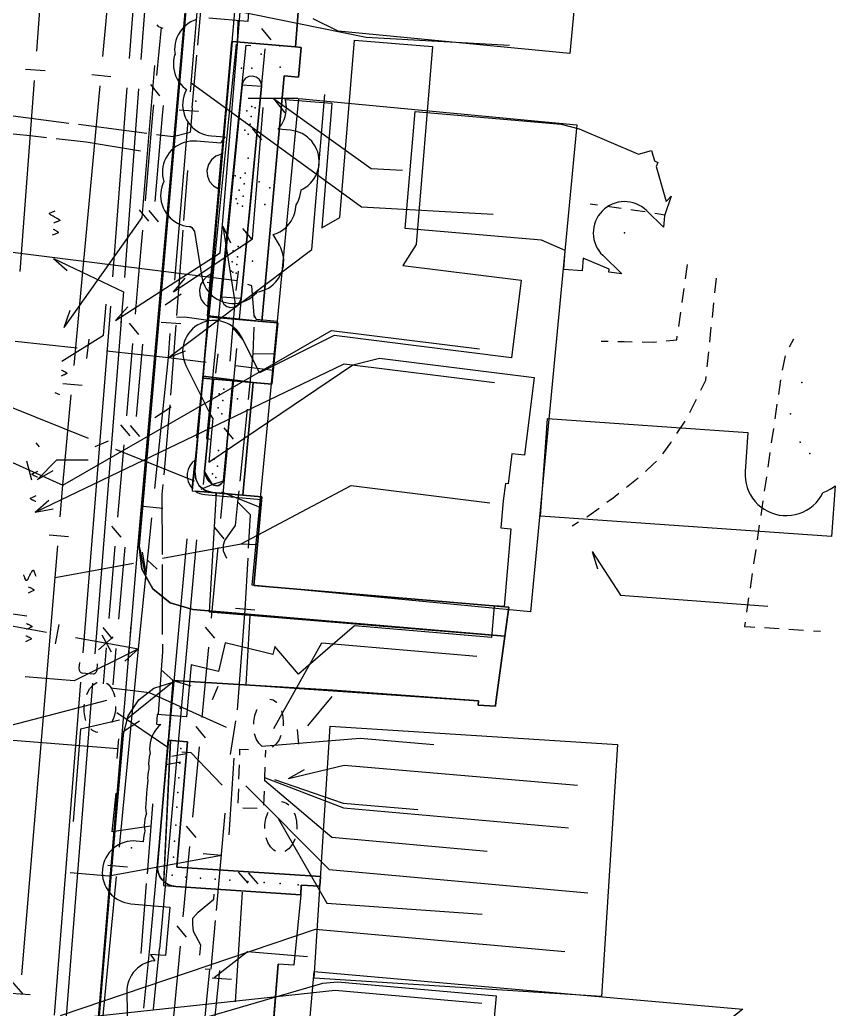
# Model space of a CAD drawing. Header units: metres. Extents: x 4550 to 4731, y 10605 to 11772.
# Drawn here: x 4652.8 to 4694.5, y 11137.7 to 11188.2 of the extents above; entities that cross this region are included whole.
import ezdxf

# ---------------------------------------------------------------- set-up
doc = ezdxf.new("R2010")
doc.units = ezdxf.units.M
for name, color, linetype in [('BOUNDARY', 7, 'Continuous'), ('BUILDING', 7, 'Continuous'), ('BUSH', 7, 'Continuous'), ('CURB', 7, 'Continuous'), ('ELECTR_CABLE', 7, 'Continuous'), ('ELECTR_CABLE_COMM', 7, 'Continuous'), ('GAS', 7, 'Continuous'), ('GRASS', 7, 'Continuous'), ('GROUND', 7, 'Continuous'), ('HEAT', 7, 'Continuous'), ('LAMP', 7, 'Continuous'), ('ROAD', 7, 'Continuous'), ('SEWER', 7, 'Continuous'), ('SIDEWALK_PATH', 7, 'Continuous'), ('TREE', 7, 'Continuous'), ('WATER_PIPELINE', 7, 'Continuous')]:
    doc.layers.add(name, color=color, linetype=linetype)

msp = doc.modelspace()

# ---------------------------------------------------------------- linework, layer by layer
at = {"layer": 'BOUNDARY'}
msp.add_lwpolyline([(4667.078, 11189.318), (4666.881, 11186.841), (4667.166, 11186.819), (4667.045, 11185.292), (4666.302, 11185.359), (4665.164, 11172.8), (4665.974, 11172.73), (4665.681, 11169.599), (4664.721, 11169.683), (4664.199, 11163.921), (4665.162, 11163.837), (4664.75, 11159.32), (4677.773, 11158.196), (4677.114, 11153.344), (4677.1, 11153.139), (4676.214, 11153.197), (4676.23, 11153.41), (4668.77, 11153.97), (4660.62, 11154.46), (4660.38, 11151.4), (4661.376, 11151.315), (4660.831, 11144.918), (4668.165, 11144.437), (4668.131, 11143.939), (4667.182, 11143.999), (4667.15, 11143.502), (4666.793, 11139.914), (4665.997, 11139.965), (4665.555, 11134.453)], dxfattribs=at)
at = {"layer": 'BUILDING'}
for points in [[(4681.25, 11182.85), (4678.881, 11157.974), (4664.679, 11159.327), (4667.049, 11184.203)], [(4667.832, 11139.236), (4668.653, 11152.125), (4683.34, 11151.19), (4682.519, 11138.301)], [(4665.693, 11115.185), (4667.84, 11139.585), (4689.728, 11137.659), (4688.764, 11136.893), (4687.116, 11135.828), (4686.332, 11135.424), (4686.361, 11135.072), (4686.331, 11133.11), (4686.065, 11128.995), (4685.842, 11127.045), (4685.43, 11125.126), (4684.831, 11123.257), (4684.052, 11121.455), (4683.296, 11120.093), (4682.581, 11113.7)]]:
    msp.add_lwpolyline(points, close=True, dxfattribs=at)
at = {"layer": 'BUSH'}
for p in [(4666.104, 11185.808), (4664.119, 11185.759), (4664.659, 11183.795), (4664.399, 11183.568), (4664.628, 11183.286), (4664.309, 11183.003), (4664.574, 11182.898), (4664.295, 11182.583), (4664.465, 11182.377), (4664.318, 11180.389), (4664.073, 11180.147), (4664.254, 11179.838), (4664.003, 11179.511), (4663.918, 11178.835), (4664.216, 11179.208), (4664.185, 11178.693), (4663.702, 11176.422), (4663.954, 11176.645), (4663.657, 11175.856), (4663.886, 11175.711), (4663.918, 11176.103), (4663.603, 11175.383), (4663.859, 11175.284), (4662.98, 11169.108), (4663.228, 11169.354), (4663.179, 11168.764), (4662.939, 11168.4), (4663.127, 11168.093), (4662.948, 11166.217), (4662.73, 11165.762), (4662.902, 11165.416), (4662.639, 11165.016), (4662.811, 11164.824)]:
    msp.add_point(p, dxfattribs=at)
at = {"layer": 'CURB'}
for points in [[(4661.742, 11165.141), (4662.276, 11171.282), (4663.719, 11187.861), (4664.98, 11202.357)], [(4658.901, 11161.33), (4662.338, 11200.827)], [(4666.881, 11186.841), (4663.654, 11187.121)], [(4682.303, 11178.757), (4681.94, 11178.81)], [(4683.523, 11178.581), (4682.798, 11178.686)], [(4684.744, 11178.404), (4684.224, 11178.479), (4684.018, 11178.509)], [(4685.747, 11178.242), (4685.46, 11178.3), (4685.238, 11178.332)], [(4686.807, 11174.994), (4686.911, 11175.72)], [(4688.308, 11174.263), (4688.388, 11175.023)], [(4686.632, 11173.773), (4686.736, 11174.499)], [(4688.176, 11173.006), (4688.256, 11173.766)], [(4686.458, 11172.553), (4686.562, 11173.278)], [(4662.429, 11173.038), (4665.974, 11172.73)], [(4688.044, 11171.749), (4688.124, 11172.509)], [(4682.49, 11171.809), (4682.856, 11171.798)], [(4683.356, 11171.783), (4683.534, 11171.778), (4683.679, 11171.776), (4684.089, 11171.77)], [(4684.589, 11171.764), (4685.153, 11171.756), (4685.311, 11171.771), (4685.321, 11171.772)], [(4685.819, 11171.819), (4686.36, 11171.87), (4686.387, 11172.058)], [(4692.317, 11171.901), (4692.1, 11171.496)], [(4687.912, 11170.492), (4687.992, 11171.252)], [(4691.895, 11171.044), (4691.737, 11170.31)], [(4662.156, 11169.906), (4665.681, 11169.599)], [(4662.699, 11169.859), (4662.233, 11165.126), (4662.628, 11164.478), (4663.205, 11164.666), (4663.683, 11169.773)], [(4687.585, 11169.291), (4687.84, 11169.81), (4687.859, 11169.995)], [(4691.659, 11169.816), (4691.551, 11169.074)], [(4687.027, 11168.157), (4687.364, 11168.843)], [(4691.478, 11168.579), (4691.37, 11167.837)], [(4686.366, 11167.082), (4686.787, 11167.72)], [(4691.297, 11167.342), (4691.189, 11166.6)], [(4685.652, 11166.04), (4686.05, 11166.604), (4686.091, 11166.665)], [(4691.116, 11166.105), (4691.008, 11165.363)], [(4684.765, 11165.146), (4684.766, 11165.146), (4685.141, 11165.49), (4685.329, 11165.662)], [(4683.789, 11164.344), (4684.386, 11164.821)], [(4690.935, 11164.868), (4690.902, 11164.638), (4690.827, 11164.126)], [(4665.162, 11163.837), (4662.65, 11164.058)], [(4682.795, 11163.564), (4683.015, 11163.724), (4683.026, 11163.733), (4683.399, 11164.031)], [(4690.754, 11163.631), (4690.646, 11162.889)], [(4681.767, 11162.829), (4681.872, 11162.895), (4682.39, 11163.271)], [(4681.02, 11162.36), (4681.343, 11162.563)], [(4690.573, 11162.394), (4690.465, 11161.652)], [(4658.901, 11161.33), (4659.261, 11159.63)], [(4690.392, 11161.157), (4690.284, 11160.415)], [(4690.211, 11159.92), (4690.103, 11159.178)], [(4690.03, 11158.683), (4689.922, 11157.941)], [(4661.634, 11158.086), (4677.573, 11156.721)], [(4658.435, 11156.606), (4658.491, 11157.308)], [(4689.849, 11157.446), (4689.817, 11157.223), (4690.117, 11157.204), (4690.341, 11157.189)], [(4690.84, 11157.157), (4691.588, 11157.109)], [(4692.087, 11157.076), (4692.836, 11157.028)], [(4693.335, 11156.996), (4693.709, 11156.972)], [(4658.339, 11155.405), (4658.395, 11156.107)], [(4660.613, 11154.376), (4658.257, 11152.464)], [(4658.077, 11151.665), (4657.44, 11144.203)], [(4660.38, 11151.4), (4659.835, 11145.003)], [(4657.44, 11144.203), (4656.56, 11133.878)], [(4660.766, 11143.92), (4667.15, 11143.502)]]:
    msp.add_lwpolyline(points, dxfattribs=at)
msp.add_lwpolyline([(4663.104, 11174.051), (4664.158, 11184.903), (4665.155, 11184.835), (4664.101, 11173.977)], close=True, dxfattribs=at)
at = {"layer": 'ELECTR_CABLE'}
for points in [[(4661.894, 11186.923), (4662.203, 11190.46), (4662.323, 11192.332)], [(4663.931, 11188.154), (4663.902, 11186.981)], [(4663.849, 11186.986), (4663.465, 11183.143), (4662.631, 11174.807)], [(4664.347, 11186.936), (4663.962, 11183.093), (4663.13, 11174.778)], [(4664.347, 11186.936), (4664.596, 11186.911)], [(4661.614, 11183.723), (4661.851, 11186.425)], [(4655.06, 11172.5), (4659.054, 11178.119), (4659.694, 11185.893)], [(4667.004, 11184.198), (4664.474, 11184.211)], [(4665.756, 11184.204), (4670.755, 11180.625), (4672.347, 11180.535)], [(4665.756, 11184.204), (4666.343, 11183.477)], [(4651.809, 11183.403), (4655.301, 11182.951)], [(4661.614, 11183.723), (4661.573, 11183.252), (4661.535, 11182.817), (4661.51, 11182.487)], [(4655.797, 11182.887), (4659.29, 11182.435)], [(4649.827, 11182.656), (4653.33, 11182.305), (4654.158, 11182.214)], [(4659.786, 11182.371), (4660.639, 11182.26), (4661.51, 11182.487)], [(4654.655, 11182.159), (4656.2, 11181.988), (4658.961, 11181.53)], [(4661.364, 11180.53), (4661.172, 11177.965)], [(4654.576, 11178.152), (4654.562, 11178.159), (4654.517, 11178.182), (4654.497, 11178.193), (4654.466, 11178.209), (4654.433, 11178.227), (4654.41, 11178.24), (4654.388, 11178.253), (4654.373, 11178.263), (4654.357, 11178.274), (4654.348, 11178.281), (4654.34, 11178.287), (4654.334, 11178.293), (4654.331, 11178.296), (4654.329, 11178.298), (4654.324, 11178.303), (4654.321, 11178.307), (4654.32, 11178.309), (4654.318, 11178.312), (4654.316, 11178.315), (4654.314, 11178.318), (4654.313, 11178.321), (4654.313, 11178.322), (4654.313, 11178.324), (4654.312, 11178.326), (4654.312, 11178.327), (4654.312, 11178.329), (4654.312, 11178.331), (4654.312, 11178.333), (4654.313, 11178.334), (4654.313, 11178.335), (4654.313, 11178.336), (4654.314, 11178.337), (4654.314, 11178.338), (4654.315, 11178.339), (4654.316, 11178.341), (4654.317, 11178.342), (4654.318, 11178.344), (4654.319, 11178.344), (4654.32, 11178.345), (4654.322, 11178.347), (4654.323, 11178.348), (4654.324, 11178.348), (4654.327, 11178.35), (4654.329, 11178.351), (4654.332, 11178.353), (4654.336, 11178.355), (4654.34, 11178.357), (4654.347, 11178.36), (4654.44, 11178.396), (4654.471, 11178.407), (4654.574, 11178.446), (4654.614, 11178.461)], [(4654.576, 11178.152), (4654.59, 11178.145), (4654.635, 11178.121), (4654.655, 11178.111), (4654.686, 11178.095), (4654.719, 11178.076), (4654.742, 11178.063), (4654.764, 11178.05), (4654.779, 11178.04), (4654.795, 11178.029), (4654.804, 11178.022), (4654.812, 11178.016), (4654.818, 11178.01), (4654.821, 11178.008), (4654.824, 11178.005), (4654.828, 11178), (4654.831, 11177.997), (4654.833, 11177.994), (4654.834, 11177.991), (4654.836, 11177.989), (4654.838, 11177.985), (4654.839, 11177.983), (4654.839, 11177.981), (4654.839, 11177.98), (4654.84, 11177.978), (4654.84, 11177.977), (4654.84, 11177.974), (4654.84, 11177.973), (4654.84, 11177.971), (4654.839, 11177.97), (4654.839, 11177.969), (4654.839, 11177.968), (4654.838, 11177.967), (4654.838, 11177.965), (4654.837, 11177.964), (4654.836, 11177.963), (4654.835, 11177.961), (4654.834, 11177.96), (4654.833, 11177.959), (4654.832, 11177.958), (4654.831, 11177.957), (4654.829, 11177.956), (4654.828, 11177.955), (4654.825, 11177.953), (4654.824, 11177.952), (4654.82, 11177.95), (4654.816, 11177.948), (4654.812, 11177.947), (4654.805, 11177.944), (4654.712, 11177.908), (4654.681, 11177.896), (4654.578, 11177.857), (4654.538, 11177.842)], [(4654.5, 11177.532), (4654.514, 11177.525), (4654.559, 11177.502), (4654.579, 11177.492), (4654.61, 11177.475), (4654.643, 11177.457), (4654.666, 11177.444), (4654.688, 11177.431), (4654.703, 11177.421), (4654.719, 11177.41), (4654.728, 11177.403), (4654.736, 11177.397), (4654.742, 11177.391), (4654.745, 11177.388), (4654.748, 11177.386), (4654.752, 11177.381), (4654.755, 11177.377), (4654.757, 11177.375), (4654.758, 11177.372), (4654.76, 11177.369), (4654.762, 11177.366), (4654.763, 11177.363), (4654.763, 11177.362), (4654.763, 11177.36), (4654.764, 11177.358), (4654.764, 11177.357), (4654.764, 11177.355), (4654.764, 11177.353), (4654.764, 11177.351), (4654.763, 11177.351), (4654.763, 11177.349), (4654.763, 11177.348), (4654.762, 11177.347), (4654.762, 11177.346), (4654.761, 11177.345), (4654.76, 11177.343), (4654.759, 11177.342), (4654.758, 11177.341), (4654.757, 11177.34), (4654.756, 11177.339), (4654.755, 11177.337), (4654.753, 11177.337), (4654.752, 11177.336), (4654.749, 11177.334), (4654.747, 11177.333), (4654.744, 11177.331), (4654.74, 11177.329), (4654.736, 11177.327), (4654.729, 11177.324), (4654.636, 11177.288), (4654.605, 11177.277), (4654.502, 11177.238), (4654.462, 11177.223)], [(4661.135, 11177.467), (4660.943, 11174.902)], [(4663.17, 11177.683), (4663.781, 11173.806), (4663.526, 11170.782)], [(4663.17, 11177.683), (4663.557, 11176.833)], [(4663.901, 11174.885), (4645.925, 11177.151)], [(4654.52, 11176.02), (4658.102, 11174.327), (4657.968, 11172.739)], [(4654.52, 11176.02), (4655.227, 11175.409)], [(4663.964, 11175.381), (4663.838, 11174.389)], [(4660.943, 11174.902), (4660.809, 11173.115)], [(4662.631, 11174.807), (4661.836, 11166.868)], [(4663.13, 11174.778), (4662.334, 11166.818)], [(4662.381, 11174.821), (4662.631, 11174.807)], [(4664.785, 11173.008), (4664.777, 11173.106), (4664.647, 11174.636), (4664.444, 11174.704)], [(4654.955, 11170.78), (4657.08, 11172.108), (4657.211, 11173.697)], [(4655.06, 11172.5), (4655.378, 11173.378)], [(4662.54, 11172.841), (4661.232, 11173.027), (4660.801, 11173.01)], [(4664.777, 11173.106), (4664.867, 11172.923), (4665.973, 11172.822)], [(4660.772, 11172.616), (4660.505, 11169.042)], [(4664.488, 11168.825), (4664.729, 11171.154), (4664.77, 11172.508)], [(4665.82, 11171.131), (4664.729, 11171.154)], [(4653.59, 11163.06), (4669.367, 11170.64), (4677.051, 11169.682)], [(4654.927, 11170.32), (4654.941, 11170.314), (4654.988, 11170.294), (4655.009, 11170.284), (4655.04, 11170.27), (4655.075, 11170.254), (4655.098, 11170.242), (4655.121, 11170.231), (4655.137, 11170.222), (4655.153, 11170.212), (4655.163, 11170.205), (4655.171, 11170.199), (4655.177, 11170.194), (4655.18, 11170.192), (4655.183, 11170.189), (4655.188, 11170.184), (4655.191, 11170.181), (4655.193, 11170.179), (4655.195, 11170.176), (4655.197, 11170.173), (4655.198, 11170.17), (4655.199, 11170.168), (4655.2, 11170.166), (4655.201, 11170.165), (4655.201, 11170.163), (4655.201, 11170.162), (4655.201, 11170.16), (4655.201, 11170.158), (4655.201, 11170.156), (4655.201, 11170.155), (4655.201, 11170.154), (4655.201, 11170.153), (4655.2, 11170.152), (4655.2, 11170.151), (4655.199, 11170.149), (4655.198, 11170.148), (4655.197, 11170.146), (4655.196, 11170.145), (4655.195, 11170.144), (4655.194, 11170.143), (4655.193, 11170.141), (4655.192, 11170.14), (4655.191, 11170.139), (4655.188, 11170.137), (4655.186, 11170.136), (4655.183, 11170.134), (4655.179, 11170.132), (4655.175, 11170.13), (4655.168, 11170.127), (4655.078, 11170.085), (4655.047, 11170.072), (4654.947, 11170.027), (4654.908, 11170.009)], [(4654.85, 11169.06), (4654.61, 11169.16)], [(4660.465, 11168.543), (4660.151, 11164.972)], [(4664.056, 11164.651), (4664.436, 11168.328)], [(4653.81, 11166.4), (4653.64, 11166.6)], [(4662.396, 11166.813), (4662.171, 11164.478)], [(4662.334, 11166.818), (4662.583, 11166.793)], [(4653.7, 11164.73), (4654.7, 11165.73), (4656.294, 11165.73)], [(4653.708, 11164.844), (4653.694, 11164.85), (4653.647, 11164.871), (4653.626, 11164.88), (4653.595, 11164.894), (4653.56, 11164.911), (4653.537, 11164.923), (4653.515, 11164.934), (4653.498, 11164.944), (4653.482, 11164.954), (4653.473, 11164.96), (4653.465, 11164.966), (4653.458, 11164.971), (4653.455, 11164.974), (4653.452, 11164.976), (4653.447, 11164.981), (4653.445, 11164.984), (4653.443, 11164.987), (4653.441, 11164.989), (4653.439, 11164.992), (4653.437, 11164.995), (4653.436, 11164.998), (4653.435, 11164.999), (4653.435, 11165.001), (4653.434, 11165.002), (4653.434, 11165.004), (4653.434, 11165.006), (4653.434, 11165.008), (4653.434, 11165.01), (4653.434, 11165.01), (4653.435, 11165.012), (4653.435, 11165.013), (4653.435, 11165.014), (4653.436, 11165.015), (4653.436, 11165.016), (4653.437, 11165.018), (4653.439, 11165.02), (4653.439, 11165.021), (4653.44, 11165.022), (4653.441, 11165.023), (4653.442, 11165.024), (4653.444, 11165.025), (4653.445, 11165.026), (4653.447, 11165.028), (4653.449, 11165.029), (4653.452, 11165.031), (4653.456, 11165.033), (4653.46, 11165.035), (4653.468, 11165.039), (4653.558, 11165.08), (4653.589, 11165.093), (4653.689, 11165.138), (4653.728, 11165.155)], [(4653.7, 11164.73), (4654.513, 11165.19)], [(4660.107, 11164.474), (4660.062, 11163.963), (4660.066, 11160.892)], [(4663.379, 11160.687), (4663.213, 11161.059), (4663.213, 11161.39), (4663.268, 11161.611), (4663.821, 11162.385), (4663.943, 11163.568), (4664.004, 11164.154)], [(4653.626, 11163.598), (4653.612, 11163.605), (4653.565, 11163.625), (4653.544, 11163.635), (4653.513, 11163.649), (4653.478, 11163.666), (4653.455, 11163.677), (4653.433, 11163.689), (4653.416, 11163.698), (4653.4, 11163.708), (4653.391, 11163.715), (4653.383, 11163.721), (4653.376, 11163.726), (4653.373, 11163.728), (4653.37, 11163.731), (4653.365, 11163.736), (4653.363, 11163.739), (4653.361, 11163.741), (4653.359, 11163.744), (4653.357, 11163.747), (4653.355, 11163.75), (4653.354, 11163.752), (4653.353, 11163.754), (4653.353, 11163.756), (4653.352, 11163.757), (4653.352, 11163.758), (4653.352, 11163.761), (4653.352, 11163.762), (4653.352, 11163.764), (4653.352, 11163.765), (4653.353, 11163.766), (4653.353, 11163.767), (4653.353, 11163.768), (4653.354, 11163.77), (4653.354, 11163.771), (4653.355, 11163.772), (4653.356, 11163.774), (4653.357, 11163.775), (4653.358, 11163.776), (4653.359, 11163.777), (4653.36, 11163.779), (4653.362, 11163.78), (4653.363, 11163.781), (4653.365, 11163.783), (4653.367, 11163.784), (4653.37, 11163.786), (4653.374, 11163.788), (4653.378, 11163.79), (4653.386, 11163.793), (4653.476, 11163.834), (4653.506, 11163.848), (4653.607, 11163.892), (4653.646, 11163.91)], [(4653.59, 11163.06), (4654.293, 11163.675)], [(4664.49, 11161.212), (4664.588, 11162.926), (4663.943, 11163.568)], [(4653.59, 11163.06), (4654.509, 11163.224)], [(4661.338, 11161.698), (4659.435, 11140.783)], [(4661.836, 11161.652), (4659.933, 11140.737)], [(4664.312, 11158.091), (4664.462, 11160.713)], [(4653.31, 11159.826), (4653.317, 11159.84), (4653.341, 11159.886), (4653.351, 11159.906), (4653.367, 11159.936), (4653.385, 11159.97), (4653.398, 11159.993), (4653.411, 11160.014), (4653.421, 11160.03), (4653.432, 11160.046), (4653.439, 11160.055), (4653.445, 11160.063), (4653.451, 11160.069), (4653.453, 11160.072), (4653.456, 11160.075), (4653.461, 11160.079), (4653.464, 11160.082), (4653.467, 11160.084), (4653.47, 11160.085), (4653.472, 11160.087), (4653.476, 11160.089), (4653.478, 11160.09), (4653.48, 11160.09), (4653.481, 11160.091), (4653.483, 11160.091), (4653.484, 11160.091), (4653.486, 11160.091), (4653.488, 11160.091), (4653.49, 11160.091), (4653.491, 11160.091), (4653.492, 11160.09), (4653.493, 11160.09), (4653.494, 11160.09), (4653.495, 11160.089), (4653.497, 11160.088), (4653.498, 11160.087), (4653.5, 11160.086), (4653.501, 11160.085), (4653.502, 11160.084), (4653.503, 11160.083), (4653.504, 11160.082), (4653.505, 11160.081), (4653.506, 11160.079), (4653.508, 11160.077), (4653.509, 11160.075), (4653.511, 11160.072), (4653.513, 11160.068), (4653.514, 11160.064), (4653.517, 11160.056), (4653.554, 11159.963), (4653.565, 11159.932), (4653.605, 11159.83), (4653.62, 11159.79)], [(4660.067, 11160.392), (4660.082, 11156.807)], [(4653.31, 11159.826), (4653.304, 11159.813), (4653.28, 11159.767), (4653.27, 11159.747), (4653.254, 11159.716), (4653.236, 11159.683), (4653.223, 11159.66), (4653.21, 11159.638), (4653.2, 11159.623), (4653.189, 11159.607), (4653.182, 11159.598), (4653.176, 11159.59), (4653.17, 11159.583), (4653.168, 11159.581), (4653.165, 11159.578), (4653.16, 11159.574), (4653.157, 11159.571), (4653.154, 11159.569), (4653.151, 11159.567), (4653.149, 11159.565), (4653.145, 11159.564), (4653.143, 11159.563), (4653.141, 11159.562), (4653.14, 11159.562), (4653.138, 11159.562), (4653.137, 11159.562), (4653.134, 11159.561), (4653.133, 11159.562), (4653.131, 11159.562), (4653.13, 11159.562), (4653.129, 11159.562), (4653.128, 11159.563), (4653.127, 11159.563), (4653.126, 11159.564), (4653.124, 11159.564), (4653.123, 11159.565), (4653.121, 11159.567), (4653.12, 11159.568), (4653.119, 11159.568), (4653.118, 11159.569), (4653.117, 11159.571), (4653.116, 11159.572), (4653.115, 11159.573), (4653.113, 11159.576), (4653.112, 11159.578), (4653.11, 11159.581), (4653.108, 11159.585), (4653.107, 11159.589), (4653.104, 11159.597), (4653.067, 11159.689), (4653.055, 11159.72), (4653.016, 11159.823), (4653.001, 11159.863)], [(4653.248, 11159.238), (4653.262, 11159.232), (4653.309, 11159.211), (4653.33, 11159.202), (4653.361, 11159.188), (4653.396, 11159.172), (4653.419, 11159.161), (4653.442, 11159.149), (4653.458, 11159.14), (4653.474, 11159.13), (4653.484, 11159.124), (4653.492, 11159.118), (4653.499, 11159.113), (4653.502, 11159.11), (4653.505, 11159.108), (4653.509, 11159.103), (4653.512, 11159.1), (4653.514, 11159.098), (4653.516, 11159.095), (4653.518, 11159.092), (4653.52, 11159.089), (4653.521, 11159.087), (4653.522, 11159.085), (4653.522, 11159.084), (4653.523, 11159.082), (4653.523, 11159.081), (4653.523, 11159.078), (4653.523, 11159.077), (4653.523, 11159.075), (4653.523, 11159.074), (4653.523, 11159.073), (4653.522, 11159.072), (4653.522, 11159.071), (4653.521, 11159.069), (4653.521, 11159.068), (4653.52, 11159.067), (4653.519, 11159.065), (4653.518, 11159.064), (4653.517, 11159.063), (4653.516, 11159.062), (4653.515, 11159.06), (4653.514, 11159.059), (4653.513, 11159.058), (4653.51, 11159.056), (4653.508, 11159.055), (4653.505, 11159.053), (4653.501, 11159.051), (4653.497, 11159.049), (4653.49, 11159.045), (4653.4, 11159.003), (4653.37, 11158.99), (4653.27, 11158.944), (4653.231, 11158.926)], [(4653.166, 11157.745), (4650.543, 11158.124), (4648.961, 11158.321)], [(4664.811, 11158.053), (4663.813, 11158.129)], [(4663.925, 11152.957), (4664.312, 11158.091)], [(4653.146, 11157.368), (4653.16, 11157.362), (4653.207, 11157.342), (4653.228, 11157.333), (4653.259, 11157.319), (4653.294, 11157.303), (4653.317, 11157.291), (4653.34, 11157.28), (4653.356, 11157.271), (4653.372, 11157.261), (4653.382, 11157.255), (4653.39, 11157.249), (4653.397, 11157.244), (4653.4, 11157.241), (4653.402, 11157.239), (4653.407, 11157.234), (4653.41, 11157.231), (4653.412, 11157.229), (4653.414, 11157.226), (4653.416, 11157.223), (4653.418, 11157.22), (4653.419, 11157.217), (4653.42, 11157.216), (4653.42, 11157.214), (4653.42, 11157.213), (4653.421, 11157.211), (4653.421, 11157.209), (4653.421, 11157.207), (4653.421, 11157.205), (4653.421, 11157.205), (4653.42, 11157.204), (4653.42, 11157.203), (4653.42, 11157.201), (4653.419, 11157.2), (4653.419, 11157.199), (4653.418, 11157.197), (4653.417, 11157.196), (4653.416, 11157.194), (4653.415, 11157.193), (4653.414, 11157.192), (4653.413, 11157.191), (4653.412, 11157.19), (4653.41, 11157.189), (4653.408, 11157.187), (4653.406, 11157.186), (4653.403, 11157.184), (4653.399, 11157.182), (4653.395, 11157.18), (4653.388, 11157.176), (4653.298, 11157.134), (4653.267, 11157.121), (4653.168, 11157.075), (4653.129, 11157.057)], [(4653.112, 11156.745), (4653.126, 11156.739), (4653.173, 11156.719), (4653.193, 11156.71), (4653.225, 11156.696), (4653.26, 11156.68), (4653.283, 11156.668), (4653.306, 11156.657), (4653.322, 11156.648), (4653.338, 11156.638), (4653.348, 11156.632), (4653.356, 11156.626), (4653.363, 11156.62), (4653.366, 11156.618), (4653.368, 11156.616), (4653.373, 11156.611), (4653.376, 11156.608), (4653.378, 11156.605), (4653.38, 11156.603), (4653.382, 11156.6), (4653.384, 11156.597), (4653.385, 11156.594), (4653.386, 11156.593), (4653.386, 11156.591), (4653.386, 11156.59), (4653.387, 11156.588), (4653.387, 11156.586), (4653.387, 11156.584), (4653.387, 11156.582), (4653.387, 11156.582), (4653.386, 11156.58), (4653.386, 11156.579), (4653.386, 11156.578), (4653.385, 11156.577), (4653.385, 11156.576), (4653.384, 11156.574), (4653.383, 11156.573), (4653.382, 11156.571), (4653.381, 11156.57), (4653.38, 11156.569), (4653.379, 11156.568), (4653.377, 11156.567), (4653.376, 11156.566), (4653.374, 11156.564), (4653.372, 11156.563), (4653.369, 11156.561), (4653.365, 11156.559), (4653.361, 11156.557), (4653.354, 11156.553), (4653.263, 11156.511), (4653.233, 11156.497), (4653.134, 11156.452), (4653.094, 11156.434)], [(4660.084, 11156.307), (4660.086, 11155.917), (4660.025, 11154.993), (4659.876, 11152.729)], [(4660.025, 11154.993), (4660.629, 11154.452), (4661.531, 11154.19)], [(4663.355, 11152.052), (4659.425, 11153.826), (4657.456, 11154.072)], [(4662.645, 11153.479), (4662.939, 11154.169)], [(4663.568, 11150.673), (4663.838, 11152.402)], [(4646.857, 11151.857), (4657.816, 11150.974)], [(4657.776, 11150.476), (4657.856, 11151.472)], [(4661.087, 11150.805), (4661.545, 11150.781), (4663.14, 11149.1)], [(4663.488, 11146.566), (4663.758, 11150.494)], [(4659.488, 11147.011), (4657.514, 11146.729), (4657.716, 11148.703)], [(4659.576, 11148.155), (4659.572, 11148.099), (4659.3, 11144.581)], [(4662.849, 11142.692), (4663.299, 11147.681)], [(4663.103, 11145.505), (4657.344, 11144.447), (4655.368, 11144.624)], [(4663.103, 11145.505), (4662.172, 11145.589)], [(4659.262, 11144.082), (4658.986, 11140.508)], [(4662.003, 11140.422), (4662.055, 11140.929), (4661.668, 11141.62), (4661.64, 11141.979), (4661.64, 11142.311), (4661.916, 11142.615), (4662.718, 11143.278), (4662.736, 11143.528)], [(4662.58, 11139.7), (4662.805, 11142.194)], [(4659.435, 11140.783), (4659.113, 11137.705)], [(4659.626, 11137.66), (4659.933, 11140.737)], [(4662.726, 11139.269), (4664.436, 11140.606), (4667.501, 11140.346)], [(4661.908, 11133.652), (4662.516, 11139.68)], [(4662.516, 11139.68), (4662.267, 11139.705)], [(4662.406, 11133.61), (4663.014, 11139.63)], [(4663.623, 11139.181), (4662.625, 11139.245)]]:
    msp.add_lwpolyline(points, dxfattribs=at)
at = {"layer": 'ELECTR_CABLE_COMM'}
for points in [[(4660.174, 11189.451), (4670.488, 11187.337), (4677.819, 11186.922)], [(4659.801, 11185.373), (4660.047, 11187.825)], [(4660.126, 11187.782), (4660.071, 11187.792), (4659.911, 11187.872), (4659.826, 11187.966)], [(4665.148, 11187.784), (4665.626, 11187.207)], [(4665.316, 11186.749), (4664.976, 11183.131)], [(4659.963, 11184.336), (4659.489, 11184.917)], [(4659.217, 11178.969), (4659.601, 11183.384), (4659.651, 11183.88)], [(4659.716, 11178.939), (4660.099, 11183.338), (4660.15, 11183.845)], [(4664.666, 11182.673), (4665.144, 11182.096)], [(4664.835, 11181.638), (4664.494, 11178.021)], [(4659.393, 11177.935), (4658.911, 11178.509)], [(4659.892, 11177.905), (4659.41, 11178.479)], [(4658.873, 11175.019), (4659.087, 11177.475)], [(4664.185, 11177.563), (4664.663, 11176.985)], [(4664.354, 11176.527), (4664.183, 11174.719)], [(4658.713, 11173.175), (4658.873, 11175.019)], [(4664.183, 11174.719), (4664.014, 11172.92)], [(4658.889, 11172.141), (4658.407, 11172.715)], [(4663.705, 11172.462), (4664.183, 11171.885)], [(4658.261, 11167.992), (4658.583, 11171.681)], [(4658.76, 11167.958), (4659.082, 11171.65)], [(4663.873, 11171.427), (4663.535, 11167.83)], [(4652.282, 11168.454), (4656.3, 11166.838)], [(4658.437, 11166.958), (4657.955, 11167.532)], [(4658.936, 11166.924), (4658.454, 11167.498)], [(4663.225, 11167.372), (4663.703, 11166.794)], [(4656.651, 11166.411), (4657.34, 11166.705)], [(4657.692, 11166.278), (4661.709, 11164.662)], [(4657.81, 11162.809), (4658.131, 11166.497)], [(4663.394, 11166.336), (4663.055, 11162.739)], [(4662.061, 11164.236), (4662.75, 11164.53)], [(4663.101, 11164.103), (4665.11, 11163.295)], [(4657.986, 11161.774), (4657.504, 11162.348)], [(4662.746, 11162.281), (4663.224, 11161.704)], [(4657.359, 11157.625), (4657.68, 11161.314)], [(4657.858, 11157.584), (4658.179, 11161.277)], [(4662.915, 11161.246), (4662.576, 11157.648)], [(4657.535, 11156.591), (4657.053, 11157.165)], [(4662.267, 11157.19), (4662.745, 11156.613)], [(4657.069, 11154.287), (4657.229, 11156.131)], [(4657.567, 11154.243), (4657.727, 11156.09)], [(4662.435, 11156.155), (4662.097, 11152.558)], [(4665.774, 11152.007), (4668.223, 11156.386), (4676.144, 11155.703)], [(4656.222, 11153.733), (4656.242, 11153.791), (4656.38, 11154.042), (4656.549, 11154.235), (4656.739, 11154.359), (4656.753, 11154.362)], [(4657.229, 11154.318), (4657.318, 11154.265), (4657.474, 11154.084), (4657.595, 11153.844), (4657.657, 11153.618)], [(4657.236, 11153.441), (4638.059, 11148.43), (4624.905, 11150.072)], [(4665.581, 11153.505), (4665.748, 11153.462), (4665.92, 11153.342), (4665.925, 11153.335)], [(4667.506, 11152.147), (4668.749, 11153.636)], [(4656.178, 11152.416), (4656.133, 11152.553), (4656.087, 11152.86), (4656.091, 11153.182), (4656.102, 11153.249)], [(4657.697, 11153.122), (4657.685, 11152.922), (4657.619, 11152.611), (4657.508, 11152.329), (4657.495, 11152.309)], [(4664.753, 11152.224), (4664.756, 11152.366), (4664.81, 11152.675), (4664.907, 11152.956), (4664.921, 11152.981)], [(4657.897, 11152.421), (4655.897, 11151.961), (4655.522, 11147.251)], [(4657.76, 11152.817), (4660.311, 11151.074)], [(4666.174, 11152.906), (4666.241, 11152.618), (4666.262, 11152.306), (4666.247, 11152.134)], [(4656.789, 11151.794), (4656.709, 11151.807), (4656.521, 11151.894), (4656.425, 11151.988)], [(4661.787, 11152.1), (4662.265, 11151.523)], [(4667.059, 11151.198), (4666.992, 11151.944)], [(4665.195, 11151.078), (4665.163, 11151.093), (4665.005, 11151.252), (4664.879, 11151.475), (4664.798, 11151.728)], [(4665.163, 11151.093), (4670.182, 11151.502), (4673.95, 11151.177)], [(4666.141, 11151.647), (4666.045, 11151.429), (4665.895, 11151.217), (4665.721, 11151.071), (4665.669, 11151.051)], [(4661.956, 11151.065), (4661.617, 11147.467)], [(4664.039, 11150.647), (4664.048, 11150.939), (4664.484, 11150.925)], [(4665.348, 11150.897), (4665.336, 11150.532)], [(4660.562, 11150.582), (4661.299, 11150.72)], [(4660.28, 11150.169), (4661.017, 11150.307)], [(4663.998, 11149.419), (4664.022, 11150.147)], [(4665.319, 11150.033), (4665.302, 11149.506), (4665.295, 11149.305)], [(4666.52, 11149.45), (4669.373, 11150.128), (4681.294, 11149.099)], [(4666.52, 11149.45), (4667.338, 11149.901)], [(4665.302, 11149.506), (4669.336, 11147.945), (4680.823, 11146.917)], [(4665.815, 11149.401), (4669.324, 11148.19), (4673.134, 11147.861)], [(4663.958, 11148.191), (4663.982, 11148.919)], [(4664.35, 11149.072), (4668.604, 11144.791), (4681.809, 11143.609)], [(4665.297, 11149.365), (4668.748, 11146.448), (4676.673, 11145.739)], [(4665.279, 11148.805), (4665.255, 11148.077)], [(4664.927, 11147.909), (4664.199, 11147.933)], [(4666.171, 11148.263), (4666.234, 11148.258), (4666.431, 11148.189), (4666.548, 11148.094)], [(4665.325, 11146.898), (4665.325, 11147.09), (4665.374, 11147.404), (4665.47, 11147.691), (4665.486, 11147.72)], [(4666, 11147.4), (4668.483, 11143.072), (4676.414, 11142.516)], [(4666.823, 11147.685), (4666.872, 11147.57), (4666.939, 11147.269), (4666.957, 11146.949), (4666.948, 11146.858)], [(4661.308, 11147.009), (4661.786, 11146.432)], [(4665.869, 11145.737), (4665.781, 11145.781), (4665.611, 11145.95), (4665.473, 11146.18), (4665.394, 11146.406)], [(4666.854, 11146.368), (4666.844, 11146.332), (4666.72, 11146.072), (4666.561, 11145.867), (4666.375, 11145.73), (4666.348, 11145.721)], [(4661.477, 11145.974), (4661.138, 11142.377)], [(4664.471, 11144.099), (4663.977, 11144.663)], [(4664.97, 11144.065), (4664.476, 11144.628)], [(4663.812, 11138.027), (4664.176, 11143.633)], [(4660.829, 11141.919), (4661.307, 11141.342)], [(4660.997, 11140.884), (4660.659, 11137.286)]]:
    msp.add_lwpolyline(points, dxfattribs=at)
at = {"layer": 'GAS'}
for points in [[(4681.27, 11190.493), (4680.89, 11186.512), (4669.07, 11187.639), (4667.781, 11188.283)], [(4664.509, 11188.877), (4664.444, 11188.137), (4662.452, 11188.312)], [(4661.831, 11188.244), (4661.684, 11188.19), (4661.543, 11188.121), (4661.409, 11188.039), (4661.284, 11187.944), (4661.169, 11187.838), (4661.064, 11187.72), (4660.972, 11187.593), (4660.893, 11187.458), (4660.827, 11187.315), (4660.776, 11187.167), (4660.739, 11187.014), (4660.718, 11186.858), (4660.712, 11186.701), (4660.721, 11186.545), (4660.732, 11186.477), (4660.71, 11186.413), (4660.673, 11186.26), (4660.652, 11186.104), (4660.646, 11185.947), (4660.655, 11185.791), (4660.68, 11185.636), (4660.72, 11185.484), (4660.774, 11185.336), (4660.843, 11185.195), (4660.925, 11185.061), (4661.02, 11184.936), (4661.126, 11184.821), (4661.244, 11184.717), (4661.319, 11184.662), (4661.297, 11184.623), (4661.232, 11184.48), (4661.181, 11184.331), (4661.146, 11184.178), (4661.125, 11184.023), (4661.12, 11183.866), (4661.13, 11183.709), (4661.156, 11183.554), (4661.196, 11183.402), (4661.252, 11183.255), (4661.321, 11183.115), (4661.404, 11182.981), (4661.499, 11182.857), (4661.607, 11182.742), (4661.725, 11182.638), (4661.852, 11182.547), (4661.988, 11182.468), (4662.131, 11182.404), (4662.28, 11182.353), (4662.433, 11182.317), (4662.589, 11182.297), (4663.295, 11182.239), (4663.213, 11182.146), (4663.122, 11182.018), (4663.065, 11181.92), (4661.82, 11182.023), (4661.663, 11182.028), (4661.506, 11182.018), (4661.351, 11181.992), (4661.2, 11181.952), (4661.053, 11181.896), (4660.912, 11181.827), (4660.778, 11181.744), (4660.654, 11181.649), (4660.539, 11181.541), (4660.436, 11181.423), (4660.344, 11181.296), (4660.266, 11181.16), (4660.201, 11181.017), (4660.15, 11180.868), (4660.115, 11180.715), (4660.094, 11180.559), (4660.089, 11180.402), (4660.099, 11180.246), (4660.125, 11180.091), (4660.159, 11179.964), (4660.104, 11179.844), (4660.054, 11179.695), (4660.018, 11179.542), (4659.998, 11179.387), (4659.992, 11179.23), (4660.003, 11179.073), (4660.028, 11178.918), (4660.069, 11178.766), (4660.124, 11178.619), (4660.193, 11178.479), (4660.276, 11178.345), (4660.372, 11178.221), (4660.479, 11178.106), (4660.597, 11178.002), (4660.725, 11177.911), (4660.861, 11177.832), (4661.004, 11177.768), (4661.152, 11177.717), (4661.305, 11177.681), (4661.461, 11177.661), (4661.524, 11177.656), (4661.589, 11177.618), (4661.589, 11177.618), (4661.718, 11177.4), (4662.107, 11175.066), (4662.14, 11174.913), (4662.189, 11174.764), (4662.251, 11174.62), (4662.328, 11174.483), (4662.417, 11174.354), (4662.519, 11174.234), (4662.632, 11174.125), (4662.755, 11174.028), (4662.887, 11173.943), (4663.027, 11173.871), (4663.173, 11173.814), (4663.324, 11173.771), (4663.479, 11173.743), (4663.635, 11173.73), (4663.792, 11173.733), (4663.948, 11173.751), (4664.102, 11173.785), (4664.251, 11173.833), (4664.395, 11173.896), (4664.532, 11173.972), (4664.661, 11174.062), (4664.781, 11174.163), (4664.89, 11174.276), (4664.916, 11174.31), (4665.062, 11174.338), (4665.213, 11174.383), (4665.358, 11174.442), (4665.497, 11174.516), (4665.628, 11174.602), (4665.75, 11174.701), (4665.862, 11174.811), (4665.962, 11174.932), (4666.05, 11175.062), (4666.125, 11175.2), (4666.186, 11175.345), (4666.232, 11175.495), (4666.264, 11175.649), (4666.28, 11175.805), (4666.281, 11175.962), (4666.266, 11176.118), (4666.236, 11176.273), (4666.192, 11176.423), (4666.132, 11176.569), (4666.059, 11176.707), (4665.736, 11177.253), (4665.803, 11177.271), (4665.95, 11177.326), (4666.091, 11177.396), (4666.224, 11177.479), (4666.349, 11177.574), (4666.464, 11177.681), (4666.567, 11177.799), (4666.659, 11177.927), (4666.737, 11178.063), (4666.802, 11178.206), (4666.853, 11178.355), (4666.888, 11178.508), (4666.909, 11178.663), (4666.912, 11178.754), (4666.918, 11178.762), (4666.996, 11178.898), (4667.061, 11179.041), (4667.112, 11179.19), (4667.147, 11179.343), (4667.168, 11179.498), (4667.169, 11179.535), (4667.271, 11179.585), (4667.404, 11179.668), (4667.529, 11179.763), (4667.643, 11179.87), (4667.747, 11179.988), (4667.838, 11180.116), (4667.917, 11180.252), (4667.982, 11180.395), (4668.032, 11180.544), (4668.068, 11180.697), (4668.089, 11180.852), (4668.094, 11181.009), (4668.083, 11181.166), (4668.058, 11181.321), (4668.017, 11181.473), (4667.962, 11181.619), (4667.893, 11181.76), (4667.81, 11181.894), (4667.714, 11182.018), (4667.607, 11182.133), (4667.489, 11182.236), (4667.361, 11182.328), (4667.225, 11182.407), (4667.082, 11182.471), (4666.934, 11182.522), (4666.781, 11182.558), (4666.625, 11182.578), (4665.99, 11182.63), (4666.072, 11182.723), (4666.164, 11182.851), (4666.242, 11182.987), (4666.307, 11183.13), (4666.358, 11183.279), (4666.393, 11183.432), (4666.414, 11183.587), (4666.419, 11183.744), (4666.409, 11183.901), (4666.383, 11184.056), (4666.356, 11184.156), (4668.745, 11183.96), (4668.222, 11177.595), (4669.153, 11178.122), (4669.899, 11187.183), (4673.885, 11186.855), (4673.053, 11176.739), (4672.372, 11175.674), (4678.419, 11174.92), (4677.924, 11170.95), (4668.856, 11172.082), (4665.043, 11170.184), (4664.152, 11171.975), (4664.075, 11172.112), (4663.985, 11172.24), (4663.883, 11172.36), (4663.77, 11172.469), (4663.647, 11172.566), (4663.514, 11172.65), (4663.374, 11172.722), (4663.228, 11172.779), (4663.077, 11172.821), (4662.923, 11172.849), (4662.766, 11172.861), (4662.609, 11172.858), (4662.453, 11172.84), (4662.3, 11172.806), (4662.15, 11172.757), (4662.007, 11172.694), (4661.87, 11172.618), (4661.741, 11172.528), (4661.621, 11172.426), (4661.513, 11172.312), (4661.415, 11172.189), (4661.331, 11172.057), (4661.26, 11171.917), (4661.202, 11171.771), (4661.16, 11171.62), (4661.132, 11171.465), (4661.12, 11171.308), (4661.123, 11171.151), (4661.142, 11170.996), (4661.175, 11170.842), (4661.224, 11170.693), (4661.287, 11170.549), (4662.487, 11168.138), (4662.563, 11168.001), (4662.653, 11167.872), (4662.662, 11167.862), (4662.464, 11165.615), (4669.811, 11170.595), (4671.181, 11170.924), (4679.077, 11169.939), (4678.581, 11165.97), (4677.94, 11166.05), (4677.747, 11164.504), (4677.61, 11164.521), (4677.499, 11163.632), (4677.381, 11162.26), (4677.891, 11162.216), (4677.547, 11158.231), (4677.029, 11158.275), (4676.889, 11156.649), (4669.893, 11157.253), (4667.037, 11154.787), (4665.826, 11156.189), (4665.729, 11155.786), (4665.243, 11155.904), (4663.299, 11156.373), (4662.947, 11154.915), (4661.553, 11155.252), (4661.319, 11152.591), (4659.825, 11152.723), (4659.781, 11152.225), (4660.002, 11152.205), (4659.891, 11152.102), (4659.787, 11151.985), (4659.695, 11151.858), (4659.615, 11151.722), (4659.55, 11151.579), (4659.498, 11151.431), (4659.462, 11151.278), (4659.44, 11151.123), (4659.434, 11150.966), (4659.444, 11150.809), (4659.458, 11150.717), (4659.446, 11150.683), (4659.41, 11150.53), (4659.388, 11150.375), (4659.382, 11150.218), (4659.392, 11150.061), (4659.399, 11150.016), (4659.39, 11149.917), (4659.358, 11149.782), (4659.336, 11149.627), (4659.33, 11149.47), (4659.339, 11149.33), (4659.316, 11149.072), (4659.307, 11149.033), (4659.285, 11148.878), (4659.279, 11148.721), (4659.282, 11148.681), (4659.233, 11148.129), (4659.227, 11147.972), (4659.237, 11147.816), (4659.261, 11147.661), (4659.268, 11147.634), (4659.227, 11147.515), (4659.191, 11147.362), (4659.169, 11147.206), (4659.163, 11147.049), (4659.173, 11146.893), (4659.194, 11146.758), (4659.171, 11146.692), (4659.135, 11146.539), (4659.113, 11146.383), (4659.107, 11146.226), (4659.108, 11146.217), (4658.754, 11146.249), (4658.597, 11146.255), (4658.44, 11146.245), (4658.285, 11146.22), (4658.133, 11146.181), (4657.986, 11146.126), (4657.845, 11146.058), (4657.711, 11145.975), (4657.586, 11145.881), (4657.47, 11145.774), (4657.366, 11145.656), (4657.274, 11145.529), (4657.195, 11145.394), (4657.129, 11145.251), (4657.078, 11145.103), (4657.041, 11144.95), (4657.02, 11144.794), (4657.02, 11144.787), (4657.019, 11144.78), (4657.013, 11144.623), (4657.022, 11144.466), (4657.047, 11144.311), (4657.086, 11144.159), (4657.141, 11144.012), (4657.21, 11143.871), (4657.292, 11143.737), (4657.387, 11143.612), (4657.493, 11143.497), (4657.611, 11143.393), (4657.738, 11143.3), (4657.873, 11143.221), (4658.016, 11143.156), (4658.164, 11143.104), (4658.317, 11143.068), (4658.473, 11143.046), (4660.464, 11142.872), (4660.246, 11140.392), (4659.481, 11140.459), (4659.698, 11140.134), (4659.667, 11140.132), (4659.513, 11140.105), (4659.361, 11140.064), (4659.215, 11140.007), (4659.074, 11139.937), (4658.942, 11139.853), (4658.818, 11139.757), (4658.704, 11139.649), (4658.601, 11139.53), (4658.511, 11139.401), (4658.433, 11139.265), (4658.369, 11139.121), (4658.32, 11138.972), (4658.285, 11138.819), (4658.266, 11138.663), (4658.262, 11138.507), (4658.308, 11136.517)], [(4661.503, 11137.009), (4668.286, 11138.986), (4669.024, 11139.058), (4677.134, 11138.332), (4676.966, 11136.465)]]:
    msp.add_lwpolyline(points, dxfattribs=at)
at = {"layer": 'GRASS'}
for points in [[(4666.302, 11185.359), (4667.045, 11185.292), (4667.166, 11186.819), (4666.881, 11186.841), (4663.612, 11187.099), (4662.37, 11173.09), (4665.164, 11172.8)], [(4667.045, 11185.292), (4667.166, 11186.819), (4666.881, 11186.841), (4663.654, 11187.121), (4662.429, 11173.038), (4665.164, 11172.8), (4666.302, 11185.359)], [(4665.155, 11184.835), (4665.124, 11185.028), (4665.027, 11185.189), (4664.877, 11185.302), (4664.689, 11185.353), (4664.496, 11185.328), (4664.333, 11185.236), (4664.214, 11185.089), (4664.158, 11184.903), (4663.104, 11174.051), (4663.132, 11173.858), (4663.228, 11173.695), (4663.378, 11173.579), (4663.567, 11173.527), (4663.761, 11173.551), (4663.926, 11173.643), (4664.045, 11173.79), (4664.101, 11173.977)], [(4663.103, 11181.358), (4662.823, 11181.252), (4662.596, 11181.068), (4662.437, 11180.823), (4662.363, 11180.532), (4662.385, 11180.234), (4662.498, 11179.964), (4662.689, 11179.743), (4662.946, 11179.59)], [(4662.559, 11175.22), (4662.336, 11175.089), (4662.16, 11174.906), (4662.039, 11174.684), (4661.981, 11174.432), (4661.994, 11174.174), (4662.074, 11173.933), (4662.215, 11173.723), (4662.411, 11173.555)], [(4665.974, 11172.73), (4665.164, 11172.8), (4662.384, 11173.089), (4662.276, 11171.282), (4662.165, 11170.009), (4664.721, 11169.683), (4665.681, 11169.599)], [(4664.721, 11169.683), (4662.16, 11170.01), (4661.6, 11164.15), (4664.199, 11163.921)], [(4662.65, 11164.058), (4664.199, 11163.921), (4664.721, 11169.683), (4663.683, 11169.773), (4663.205, 11164.666), (4663.166, 11164.587), (4663.111, 11164.52), (4663.042, 11164.467), (4662.962, 11164.431), (4662.876, 11164.413), (4662.79, 11164.416), (4662.706, 11164.437), (4662.628, 11164.478), (4662.488, 11164.612), (4662.375, 11164.767), (4662.289, 11164.94), (4662.233, 11165.126), (4662.699, 11169.859), (4662.156, 11169.906), (4661.742, 11165.141), (4661.786, 11164.746), (4661.972, 11164.411), (4662.27, 11164.17)], [(4662.699, 11169.859), (4662.233, 11165.126), (4662.289, 11164.94), (4662.375, 11164.767), (4662.488, 11164.612), (4662.628, 11164.478), (4662.706, 11164.437), (4662.79, 11164.416), (4662.876, 11164.413), (4662.962, 11164.431), (4663.042, 11164.467), (4663.111, 11164.52), (4663.166, 11164.587), (4663.205, 11164.666), (4663.683, 11169.773)], [(4661.752, 11165.738), (4661.598, 11165.597), (4661.479, 11165.43), (4661.396, 11165.242), (4661.353, 11165.038), (4661.356, 11164.83), (4661.402, 11164.63), (4661.488, 11164.443), (4661.612, 11164.275)], [(4661.772, 11164.135), (4661.884, 11164.066), (4662.005, 11164.013), (4662.131, 11163.976), (4662.261, 11163.955), (4662.816, 11163.906), (4662.824, 11164.042)], [(4662.816, 11163.906), (4665.15, 11163.701), (4665.162, 11163.837), (4664.199, 11163.921), (4662.824, 11164.042)], [(4661.376, 11151.315), (4660.38, 11151.4), (4659.835, 11145.003), (4659.838, 11144.803), (4659.879, 11144.61), (4659.958, 11144.429), (4660.073, 11144.266), (4660.217, 11144.128), (4660.384, 11144.023), (4660.569, 11143.953), (4660.766, 11143.92), (4667.15, 11143.502), (4667.182, 11143.999), (4668.131, 11143.939), (4668.165, 11144.437), (4660.831, 11144.918)], [(4660.507, 11151.389), (4660.38, 11151.4), (4659.835, 11145.003), (4659.841, 11144.774), (4659.899, 11144.555), (4660.005, 11144.354), (4660.155, 11144.181)], [(4661.376, 11151.315), (4660.507, 11151.389), (4660.146, 11143.983), (4667.15, 11143.502), (4667.182, 11143.999), (4668.131, 11143.939), (4668.165, 11144.437), (4660.831, 11144.918)]]:
    msp.add_lwpolyline(points, close=True, dxfattribs=at)
at = {"layer": 'GROUND'}
for points in [[(4666.881, 11186.841), (4667.166, 11186.819), (4667.045, 11185.292), (4666.302, 11185.359), (4665.164, 11172.8), (4662.429, 11173.038), (4663.654, 11187.121), (4666.881, 11186.841)], [(4664.199, 11163.921), (4662.824, 11164.042), (4662.65, 11164.058), (4662.27, 11164.17), (4661.972, 11164.411), (4661.786, 11164.746), (4661.742, 11165.141), (4662.156, 11169.906), (4664.721, 11169.683)], [(4661.376, 11151.315), (4660.831, 11144.918), (4668.163, 11144.437), (4668.131, 11143.939), (4667.182, 11143.999), (4667.15, 11143.502), (4660.766, 11143.92), (4660.569, 11143.953), (4660.384, 11144.023), (4660.217, 11144.128), (4660.073, 11144.266), (4659.958, 11144.429), (4659.879, 11144.61), (4659.838, 11144.803), (4659.835, 11145.003), (4660.38, 11151.4)], [(4665.555, 11134.453), (4666.373, 11134.4), (4666.107, 11130.285), (4664.258, 11130.405), (4659.637, 11130.723), (4659.441, 11130.756), (4659.257, 11130.827), (4659.09, 11130.932), (4658.947, 11131.07), (4658.833, 11131.233), (4658.754, 11131.414), (4658.712, 11131.606), (4658.709, 11131.805), (4658.914, 11134.267), (4659.023, 11134.644), (4659.259, 11134.941), (4659.589, 11135.129), (4659.979, 11135.179), (4665.597, 11134.983), (4665.997, 11139.965)]]:
    msp.add_lwpolyline(points, close=True, dxfattribs=at)
at = {"layer": 'HEAT'}
msp.add_lwpolyline([(4679.401, 11162.862), (4679.683, 11166.852), (4679.753, 11167.85), (4689.993, 11167.128), (4689.853, 11165.133), (4689.848, 11164.927), (4689.864, 11164.721), (4689.9, 11164.519), (4689.956, 11164.32), (4690.031, 11164.128), (4690.124, 11163.944), (4690.235, 11163.771), (4690.362, 11163.608), (4690.505, 11163.46), (4690.661, 11163.326), (4690.83, 11163.208), (4691.01, 11163.107), (4691.198, 11163.024), (4691.394, 11162.96), (4691.595, 11162.915), (4691.8, 11162.891), (4692.006, 11162.886), (4692.212, 11162.902), (4692.414, 11162.938), (4692.613, 11162.994), (4692.805, 11163.068), (4692.989, 11163.162), (4693.162, 11163.272), (4693.325, 11163.4), (4693.473, 11163.542), (4693.607, 11163.699), (4693.725, 11163.868), (4693.826, 11164.047), (4693.836, 11164.07), (4694.013, 11164.138), (4694.196, 11164.232), (4694.37, 11164.343), (4694.452, 11164.407), (4694.269, 11161.815)], close=True, dxfattribs=at)
at = {"layer": 'LAMP'}
for p in [(4661.8, 11184.065), (4660.991, 11153.05), (4658.511, 11145.899)]:
    msp.add_point(p, dxfattribs=at)
at = {"layer": 'ROAD'}
for points in [[(4655.587, 11122.461), (4658.077, 11151.665), (4658.33, 11152.642), (4658.875, 11153.46), (4659.655, 11154.059), (4660.613, 11154.376), (4660.62, 11154.46), (4668.77, 11153.97), (4676.23, 11153.41), (4676.214, 11153.197), (4677.1, 11153.139), (4677.114, 11153.344), (4677.573, 11156.721), (4661.634, 11158.086), (4660.491, 11158.421), (4659.595, 11159.142), (4659.036, 11160.147), (4658.901, 11161.33), (4662.707, 11205.069)], [(4650.335, 11060.918), (4654.188, 11105.236), (4654.392, 11109.284), (4655.166, 11117.355), (4655.557, 11117.362), (4655.608, 11118.304), (4655.254, 11118.388), (4655.453, 11121.143), (4655.825, 11121.145), (4655.931, 11122.126), (4655.568, 11122.165), (4658.801, 11160.843), (4662.645, 11204.46)]]:
    msp.add_lwpolyline(points, dxfattribs=at)
at = {"layer": 'SEWER'}
for points in [[(4657.046, 11186.348), (4657.948, 11196.021)], [(4658.404, 11186.243), (4659.135, 11195.896)], [(4659.002, 11186.194), (4659.732, 11195.833)], [(4657.692, 11172.864), (4663.038, 11176.316), (4664.086, 11189.05)], [(4656.474, 11185.426), (4657.46, 11185.334)], [(4656.005, 11175.182), (4656.907, 11184.855)], [(4657.56, 11175.094), (4658.291, 11184.747)], [(4658.159, 11175.06), (4658.889, 11184.698)], [(4655.573, 11170.558), (4656.005, 11175.182)], [(4657.561, 11175.081), (4657.562, 11175.094)], [(4657.393, 11172.887), (4657.446, 11173.585)], [(4657.692, 11172.864), (4658.312, 11173.562)], [(4656.047, 11155.866), (4657.393, 11172.887)], [(4656.645, 11155.819), (4657.991, 11172.841)], [(4655.003, 11164.441), (4668.726, 11172.349), (4676.286, 11171.406)], [(4655.001, 11169.636), (4655.988, 11169.544)], [(4655.003, 11164.441), (4655.434, 11169.065)], [(4651.388, 11166.066), (4655.003, 11164.441)], [(4653.145, 11165.686), (4653.398, 11164.718)], [(4654.867, 11162.828), (4655.003, 11164.441)], [(4664.102, 11161.442), (4669.732, 11164.425), (4676.806, 11163.542)], [(4654.303, 11161.9), (4655.29, 11161.817)], [(4654.604, 11159.72), (4654.74, 11161.333)], [(4659.049, 11161.018), (4659.226, 11160.043)], [(4660.091, 11160.715), (4664.102, 11161.442)], [(4664.102, 11161.442), (4664.969, 11161.411)], [(4682.039, 11161.058), (4683.477, 11158.824), (4691.018, 11158.248)], [(4682.039, 11161.058), (4682.316, 11160.166)], [(4659.314, 11160.623), (4659.816, 11160.15)], [(4654.604, 11159.72), (4658.615, 11160.447)], [(4652.901, 11139.409), (4654.604, 11159.72)], [(4655.846, 11155.37), (4655.824, 11155.093), (4655.823, 11155.054), (4655.827, 11155.024), (4655.836, 11154.982), (4655.851, 11154.944), (4655.869, 11154.915), (4655.897, 11154.887), (4655.928, 11154.864), (4655.954, 11154.855), (4655.982, 11154.848), (4656.565, 11154.802), (4656.59, 11154.805), (4656.611, 11154.81), (4656.638, 11154.822), (4656.657, 11154.836), (4656.682, 11154.857), (4656.704, 11154.881), (4656.721, 11154.912), (4656.74, 11154.956), (4656.748, 11154.993), (4656.772, 11155.301)], [(4654.582, 11137.35), (4655.928, 11154.371)], [(4655.18, 11137.302), (4656.526, 11154.324)], [(4654.881, 11137.326), (4667.914, 11141.748), (4680.64, 11140.61)], [(4652.972, 11138.428), (4652.387, 11139.08)], [(4652.337, 11138.482), (4653.324, 11138.399)], [(4656.46, 11137.276), (4668.919, 11138.636), (4676.409, 11137.966)]]:
    msp.add_lwpolyline(points, dxfattribs=at)
msp.add_lwpolyline([(4684.409, 11181.362), (4685.063, 11181.55), (4685.216, 11181.016), (4685.391, 11180.941), (4685.299, 11180.726), (4685.811, 11178.944), (4686.078, 11179.218), (4685.735, 11178.205), (4685.683, 11177.632), (4684.81, 11178.482), (4684.692, 11178.586), (4684.565, 11178.678), (4684.429, 11178.757), (4684.286, 11178.822), (4684.138, 11178.873), (4683.985, 11178.909), (4683.83, 11178.93), (4683.673, 11178.935), (4683.516, 11178.926), (4683.361, 11178.9), (4683.209, 11178.86), (4683.062, 11178.805), (4682.921, 11178.736), (4682.787, 11178.654), (4682.663, 11178.559), (4682.548, 11178.452), (4682.444, 11178.334), (4682.352, 11178.206), (4682.273, 11178.071), (4682.208, 11177.928), (4682.157, 11177.779), (4682.121, 11177.626), (4682.1, 11177.471), (4682.094, 11177.314), (4682.104, 11177.157), (4682.129, 11177.002), (4682.169, 11176.85), (4682.224, 11176.703), (4682.293, 11176.562), (4682.376, 11176.429), (4682.471, 11176.304), (4682.578, 11176.189), (4683.548, 11175.245), (4682.884, 11175.335), (4682.903, 11175.48), (4681.581, 11176.046), (4681.528, 11175.393), (4680.586, 11175.471), (4680.665, 11176.438), (4679.455, 11176.957), (4672.486, 11177.558), (4673.002, 11183.536), (4680.451, 11182.893), (4681.375, 11182.662)], close=True, dxfattribs=at)
at = {"layer": 'SIDEWALK_PATH'}
for points in [[(4662.608, 11203.933), (4658.901, 11161.33), (4659.036, 11160.147), (4659.595, 11159.142), (4660.491, 11158.421), (4661.634, 11158.086), (4677.573, 11156.721), (4677.773, 11158.196), (4664.75, 11159.32), (4665.162, 11163.837), (4662.65, 11164.058), (4662.27, 11164.17), (4661.972, 11164.411), (4661.786, 11164.746), (4661.742, 11165.141), (4662.156, 11169.906), (4665.681, 11169.599), (4665.974, 11172.73), (4662.429, 11173.038), (4663.654, 11187.121), (4666.881, 11186.841), (4667.078, 11189.318)], [(4655.587, 11122.461), (4658.077, 11151.665), (4658.33, 11152.642), (4658.875, 11153.46), (4659.655, 11154.059), (4660.613, 11154.376), (4660.38, 11151.4), (4659.835, 11145.003), (4659.838, 11144.803), (4659.879, 11144.61), (4659.958, 11144.429), (4660.073, 11144.266), (4660.217, 11144.128), (4660.384, 11144.023), (4660.569, 11143.953), (4660.766, 11143.92), (4667.15, 11143.502), (4666.793, 11139.914), (4665.997, 11139.965), (4665.597, 11134.983)]]:
    msp.add_lwpolyline(points, dxfattribs=at)
for points in [[(4665.162, 11163.837), (4664.199, 11163.921), (4662.824, 11164.042), (4662.474, 11157.97), (4677.574, 11156.729), (4677.773, 11158.196), (4664.75, 11159.32)], [(4677.574, 11156.729), (4664.544, 11157.774), (4664.341, 11154.236), (4676.23, 11153.41), (4676.214, 11153.197), (4677.1, 11153.139), (4677.114, 11153.344)]]:
    msp.add_lwpolyline(points, close=True, dxfattribs=at)
at = {"layer": 'TREE'}
for p in [(4666.079, 11186.896), (4665.133, 11186.471), (4664.658, 11185.753), (4664.82, 11183.719), (4664.467, 11181.151), (4663.801, 11180.255), (4665.032, 11179.952), (4665.574, 11179.63), (4663.853, 11179.069), (4665.314, 11178.794), (4683.694, 11177.335), (4664.056, 11176.593), (4664.682, 11175.892), (4663.685, 11175.329), (4692.743, 11169.691), (4663.919, 11168.85), (4692.167, 11168.088), (4692.659, 11166.641), (4693.156, 11166.056), (4661.034, 11150.983), (4660.982, 11150.234), (4660.931, 11149.486), (4660.879, 11148.738), (4660.827, 11147.99), (4660.764, 11147.067), (4660.707, 11146.244), (4660.659, 11145.42), (4660.586, 11144.498), (4661.288, 11144.406), (4662.036, 11144.354), (4662.784, 11144.302), (4663.532, 11144.251), (4664.455, 11144.187), (4665.278, 11144.13), (4666.102, 11144.083), (4667.024, 11144.01)]:
    msp.add_point(p, dxfattribs=at)
at = {"layer": 'WATER_PIPELINE'}
for points in [[(4653.665, 11186.627), (4654.39, 11196.396)], [(4661.519, 11184.546), (4662.195, 11192.682)], [(4653.098, 11185.708), (4654.092, 11185.634)], [(4652.829, 11175.362), (4653.554, 11185.131)], [(4661.556, 11184.997), (4670.248, 11178.673), (4676.979, 11178.292)], [(4660.39, 11170.97), (4667.724, 11176.483), (4668.376, 11184.413)], [(4660.645, 11174.32), (4664.681, 11177.028), (4665.234, 11183.747)], [(4660.943, 11183.632), (4661.938, 11183.549)], [(4660.718, 11174.915), (4661.394, 11183.051)], [(4660.645, 11174.32), (4661.253, 11175.029)], [(4660.219, 11173.655), (4661.044, 11174.222)], [(4660.029, 11172.773), (4661.023, 11172.698)], [(4660.39, 11170.97), (4660.483, 11172.195)], [(4652.564, 11171.799), (4655.731, 11171.464)], [(4656.322, 11171.901), (4656.217, 11170.909)], [(4657.223, 11171.305), (4660.39, 11170.97)], [(4660.39, 11170.97), (4661.26, 11171.311)], [(4662.922, 11171.16), (4662.8, 11170.17)], [(4659.701, 11164.268), (4660.39, 11170.97)], [(4660.39, 11170.97), (4662.323, 11170.732)], [(4663.812, 11170.549), (4665.746, 11170.311)], [(4659.698, 11167.895), (4660.537, 11168.44)], [(4659.108, 11163.366), (4660.1, 11163.264)], [(4658.858, 11156.074), (4659.547, 11162.776)], [(4650.959, 11157.503), (4654.17, 11156.922)], [(4654.792, 11157.315), (4654.615, 11156.333)], [(4655.647, 11156.655), (4658.858, 11156.074)], [(4657.575, 11156.688), (4656.823, 11156.029)], [(4656.984, 11156.793), (4657.463, 11155.915)], [(4658.858, 11156.074), (4655.575, 11154.434), (4653.072, 11154.647)], [(4657.888, 11145.931), (4658.858, 11156.074)], [(4658.858, 11156.074), (4658.164, 11155.448)], [(4658.078, 11151.848), (4658.914, 11152.399)], [(4657.302, 11145.024), (4658.295, 11144.929)], [(4656.776, 11134.295), (4657.746, 11144.438)]]:
    msp.add_lwpolyline(points, dxfattribs=at)

doc.saveas('drawing.dxf')
